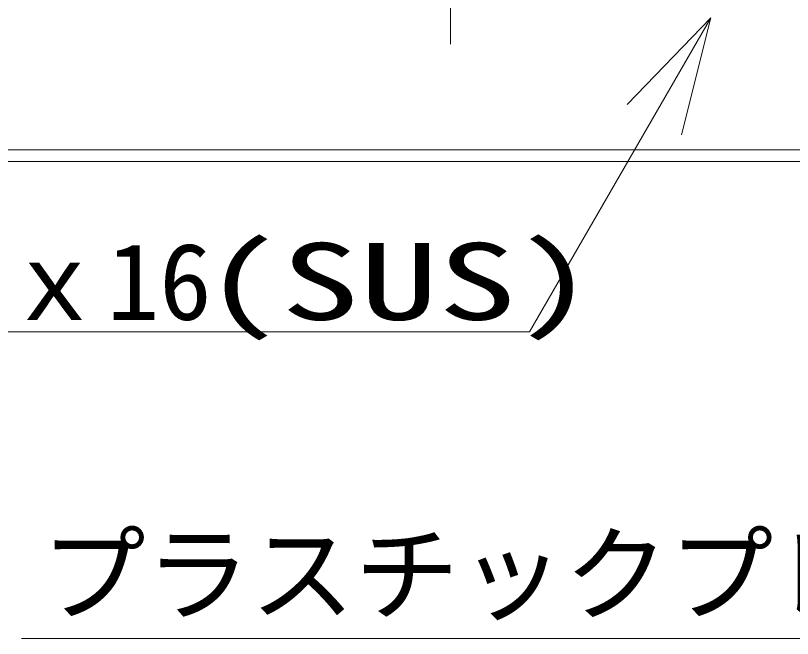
# Model space of a CAD drawing. Units: millimetres, scale not verified. Extents: x -4131 to 4169, y -981 to 998.
# Drawn here: x 3225.6 to 3331.4, y -476.1 to -391.2 of the extents above; entities that cross this region are included whole.
import ezdxf
from ezdxf.enums import TextEntityAlignment as Align

# ---------------------------------------------------------------- set-up
doc = ezdxf.new("R2010")
doc.units = ezdxf.units.MM
doc.header["$LTSCALE"] = 10
doc.linetypes.add('CHAIN1', pattern=[8, 5, -1, 1, -1])
for name, color, linetype, lineweight in [('0-2_文字', 4, 'Continuous', 9), ('0-4_一般', 4, 'Continuous', 9), ('0-9_大引', 4, 'Continuous', 9)]:
    doc.layers.add(name, color=color, linetype=linetype, lineweight=lineweight)
doc.styles.add('ＭＳ ゴシック', font='')
doc.styles.get('ＭＳ ゴシック').set_extended_font_data('MS Gothic')

# ---------------------------------------------------------------- blocks, each defined once
blk = doc.blocks.new('グループ-47-1')
at = {"layer": '0-9_大引'}
for p, q in [((32521.6, -1179.4), (35661.6, -1179.4)), ((32521.6, -1195.4), (35661.6, -1195.4))]:
    blk.add_line(p, q, dxfattribs=at)

msp = doc.modelspace()

# ---------------------------------------------------------------- linework, layer by layer
at = {"layer": '0-2_文字'}
for p, q in [((3295.58, -434.36), (3320.3, -391.55)), ((3295.58, -434.36), (3143.65, -434.36)), ((3412.98, -476.15), (3226.36, -476.15))]:
    msp.add_line(p, q, dxfattribs=at)
msp.add_lwpolyline([(3308.88, -403.37), (3320.3, -391.55), (3316.32, -407.49)], dxfattribs=at)
at = {"layer": '0-4_一般', "linetype": 'CHAIN1'}
msp.add_line((3284.81, -295.5), (3284.81, -395.14), dxfattribs=at)

# ---------------------------------------------------------------- block references
at = {"layer": '0-9_大引', "xscale": 0.1, "yscale": 0.1}
msp.add_blockref('グループ-47-1', (-82.35, -291.6), dxfattribs=at)

# ---------------------------------------------------------------- texts
at = {"layer": '0-2_文字', "style": 'ＭＳ ゴシック'}
for s, height, p in [('ナベテクス5ｘ16', 10.48, (3145.12, -435.87)), ('プラスチックプレート t=1.0', 10.45, (3229.03, -475.74))]:
    msp.add_text(s, height=height, dxfattribs=at).set_placement(p, align=Align.BOTTOM_LEFT)
at = {"layer": '0-2_文字', "style": 'ＭＳ ゴシック', "width": 1.5}
msp.add_text('(SUS)', height=10.48, dxfattribs=at).set_placement((3251.04, -435.87), align=Align.BOTTOM_LEFT)

doc.saveas('drawing.dxf')
